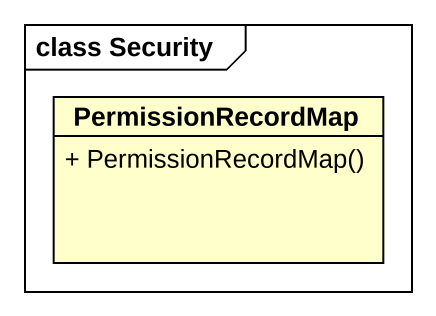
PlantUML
@startuml
mainframe class Security
hide circle
hide empty members
skinparam classAttributeIconSize 0
class PermissionRecordMap {
  + PermissionRecordMap()
}
@enduml
